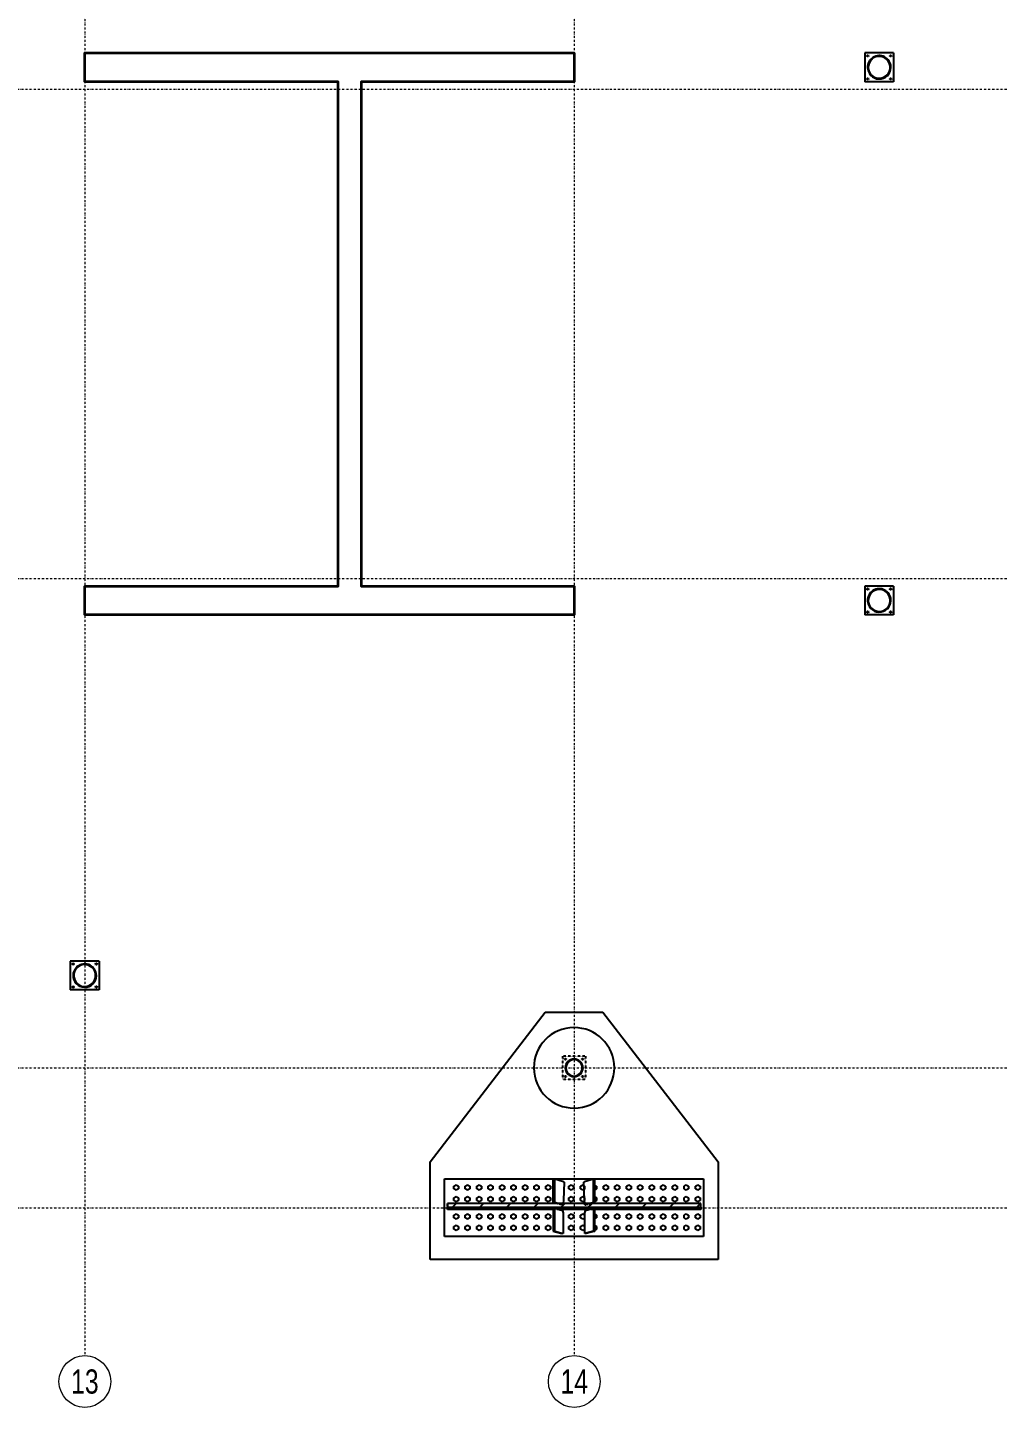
# Model space of a CAD drawing. Header units: millimetres. Extents: x 1541 to 289025, y -12015 to 47026.
# Drawn here: x 115681 to 116902, y -11969 to -10231 of the extents above; entities that cross this region are included whole.
import ezdxf
from ezdxf.enums import TextEntityAlignment as Align

# ---------------------------------------------------------------- set-up
doc = ezdxf.new("R2010")
doc.units = ezdxf.units.MM
doc.header["$LTSCALE"] = 0.1
for name, pattern in [('DASHDOTX2', [50.8, 25.4, -12.7, 0, -12.7]), ('DXK_LINE_DOT2', [3.9198, 1.9599, -1.9599]), ('Grid Line', [3.33375, 1.905, -0.47625, 0.47625, -0.47625])]:
    doc.linetypes.add(name, pattern=pattern)
doc.layers.get('0').update_dxf_attribs({"color": 255})
for name, color, linetype, lineweight in [('E_EJES', 8, 'Continuous', 9), ('E_EJES-1', 8, 'Grid Line', 9), ('E_MUROS-1', 2, 'Continuous', 35)]:
    doc.layers.add(name, color=color, linetype=linetype, lineweight=lineweight)
doc.styles.add('Swis721 LtCn BT_1', font='swisscl.ttf', dxfattribs={"height": 0.42})

msp = doc.modelspace()

# ---------------------------------------------------------------- hatches: boundary and pattern name
at = {"linetype": 'Continuous'}
h = msp.add_hatch(dxfattribs=at)
h.set_pattern_fill('', scale=7.611392, style=0, pattern_type=0)
h.set_pattern_definition([(45, (116767.642, -10278.892), (-17.088, 17.088), [])])
h.paths.add_polyline_path([(116767.9, -10281.4), (116767.6, -10278.9), (116767, -10276.4), (116765.9, -10274.1), (116764.4, -10272), (116762.6, -10270.2), (116760.5, -10268.7), (116758.2, -10267.6), (116755.7, -10267), (116753.2, -10266.7), (116750.6, -10267), (116748.1, -10267.6), (116745.8, -10268.7), (116743.7, -10270.2), (116741.9, -10272), (116740.4, -10274.1), (116739.3, -10276.4), (116738.7, -10278.9), (116738.4, -10281.4), (116738.7, -10284), (116739.3, -10286.5), (116740.4, -10288.8), (116741.9, -10290.9), (116743.7, -10292.7), (116745.8, -10294.2), (116748.1, -10295.3), (116750.6, -10295.9), (116753.2, -10296.2), (116755.7, -10295.9), (116758.2, -10295.3), (116760.5, -10294.2), (116762.6, -10292.7), (116764.4, -10290.9), (116765.9, -10288.8), (116767, -10286.5), (116767.6, -10284)])
h.paths.add_polyline_path([(116766.2, -10286.2), (116765.1, -10288.4), (116763.8, -10290.3), (116762.1, -10292.1), (116760.1, -10293.4), (116757.9, -10294.5), (116755.6, -10295.1), (116753.2, -10295.3), (116750.7, -10295.1), (116748.4, -10294.5), (116746.2, -10293.4), (116744.3, -10292.1), (116742.5, -10290.3), (116741.2, -10288.4), (116740.1, -10286.2), (116739.5, -10283.9), (116739.3, -10281.4), (116739.5, -10279), (116740.1, -10276.7), (116741.2, -10274.5), (116742.5, -10272.5), (116744.3, -10270.8), (116746.2, -10269.5), (116748.4, -10268.4), (116750.7, -10267.8), (116753.2, -10267.6), (116755.6, -10267.8), (116757.9, -10268.4), (116760.1, -10269.5), (116762.1, -10270.8), (116763.8, -10272.5), (116765.1, -10274.5), (116766.2, -10276.7), (116766.8, -10279), (116767, -10281.4), (116766.8, -10283.9)])
h = msp.add_hatch(color=96, dxfattribs=at)
h.paths.add_polyline_path([(116767.9, -10952.7), (116767.6, -10950.1), (116767, -10947.7), (116765.9, -10945.3), (116764.4, -10943.2), (116762.6, -10941.4), (116760.5, -10940), (116758.2, -10938.9), (116755.7, -10938.2), (116753.2, -10938), (116750.6, -10938.2), (116748.1, -10938.9), (116745.8, -10940), (116743.7, -10941.4), (116741.9, -10943.2), (116740.4, -10945.3), (116739.3, -10947.7), (116738.7, -10950.1), (116738.4, -10952.7), (116738.7, -10955.3), (116739.3, -10957.7), (116740.4, -10960.1), (116741.9, -10962.2), (116743.7, -10964), (116745.8, -10965.4), (116748.1, -10966.5), (116750.6, -10967.2), (116753.2, -10967.4), (116755.7, -10967.2), (116758.2, -10966.5), (116760.5, -10965.4), (116762.6, -10964), (116764.4, -10962.2), (116765.9, -10960.1), (116767, -10957.7), (116767.6, -10955.3)])
h.paths.add_polyline_path([(116766.2, -10957.4), (116765.1, -10959.6), (116763.8, -10961.6), (116762.1, -10963.3), (116760.1, -10964.7), (116757.9, -10965.7), (116755.6, -10966.3), (116753.2, -10966.5), (116750.7, -10966.3), (116748.4, -10965.7), (116746.2, -10964.7), (116744.3, -10963.3), (116742.5, -10961.6), (116741.2, -10959.6), (116740.1, -10957.4), (116739.5, -10955.1), (116739.3, -10952.7), (116739.5, -10950.3), (116740.1, -10948), (116741.2, -10945.8), (116742.5, -10943.8), (116744.3, -10942.1), (116746.2, -10940.7), (116748.4, -10939.7), (116750.7, -10939.1), (116753.2, -10938.9), (116755.6, -10939.1), (116757.9, -10939.7), (116760.1, -10940.7), (116762.1, -10942.1), (116763.8, -10943.8), (116765.1, -10945.8), (116766.2, -10948), (116766.8, -10950.3), (116767, -10952.7), (116766.8, -10955.1)])
h = msp.add_hatch(color=96, dxfattribs=at)
h.paths.add_polyline_path([(115767.5, -11425.1), (115767.3, -11422.6), (115766.6, -11420.1), (115765.5, -11417.8), (115764.1, -11415.7), (115762.3, -11413.8), (115760.2, -11412.4), (115757.8, -11411.3), (115755.4, -11410.6), (115752.8, -11410.4), (115750.2, -11410.6), (115747.8, -11411.3), (115745.4, -11412.4), (115743.3, -11413.8), (115741.5, -11415.7), (115740.1, -11417.8), (115739, -11420.1), (115738.3, -11422.6), (115738.1, -11425.1), (115738.3, -11427.7), (115739, -11430.2), (115740.1, -11432.5), (115741.5, -11434.6), (115743.3, -11436.4), (115745.4, -11437.9), (115747.8, -11438.9), (115750.2, -11439.6), (115752.8, -11439.8), (115755.4, -11439.6), (115757.8, -11438.9), (115760.2, -11437.9), (115762.3, -11436.4), (115764.1, -11434.6), (115765.5, -11432.5), (115766.6, -11430.2), (115767.3, -11427.7)])
h.paths.add_polyline_path([(115765.8, -11429.9), (115764.8, -11432), (115763.4, -11434), (115761.7, -11435.7), (115759.7, -11437.1), (115757.5, -11438.1), (115755.2, -11438.8), (115752.8, -11439), (115750.4, -11438.8), (115748.1, -11438.1), (115745.9, -11437.1), (115743.9, -11435.7), (115742.2, -11434), (115740.8, -11432), (115739.8, -11429.9), (115739.2, -11427.5), (115739, -11425.1), (115739.2, -11422.7), (115739.8, -11420.4), (115740.8, -11418.2), (115742.2, -11416.2), (115743.9, -11414.5), (115745.9, -11413.1), (115748.1, -11412.1), (115750.4, -11411.5), (115752.8, -11411.3), (115755.2, -11411.5), (115757.5, -11412.1), (115759.7, -11413.1), (115761.7, -11414.5), (115763.4, -11416.2), (115764.8, -11418.2), (115765.8, -11420.4), (115766.4, -11422.7), (115766.6, -11425.1), (115766.4, -11427.5)])
h = msp.add_hatch(dxfattribs=at)
h.set_pattern_fill('', scale=7.611392, style=0, pattern_type=0)
h.set_pattern_definition([(45, (116379.802, -11539.187), (-17.088, 17.088), [])])
h.paths.add_polyline_path([(116380, -11541.3), (116379.8, -11539.2), (116379.2, -11537.1), (116378.2, -11535.2), (116376.8, -11533.5), (116375.1, -11532.2), (116373.2, -11531.1), (116371.1, -11530.5), (116369, -11530.3), (116366.8, -11530.5), (116364.7, -11531.1), (116362.8, -11532.2), (116361.1, -11533.5), (116359.8, -11535.2), (116358.7, -11537.1), (116358.1, -11539.2), (116357.9, -11541.3), (116358.1, -11543.5), (116358.7, -11545.6), (116359.8, -11547.5), (116361.1, -11549.2), (116362.8, -11550.5), (116364.7, -11551.6), (116366.8, -11552.2), (116369, -11552.4), (116371.1, -11552.2), (116373.2, -11551.6), (116375.1, -11550.5), (116376.8, -11549.2), (116378.2, -11547.5), (116379.2, -11545.6), (116379.8, -11543.5)])
h.paths.add_polyline_path([(116378.5, -11545.3), (116377.5, -11547.1), (116376.3, -11548.6), (116374.7, -11549.9), (116372.9, -11550.9), (116371, -11551.5), (116369, -11551.7), (116366.9, -11551.5), (116365, -11550.9), (116363.2, -11549.9), (116361.7, -11548.6), (116360.4, -11547.1), (116359.4, -11545.3), (116358.8, -11543.4), (116358.6, -11541.3), (116358.8, -11539.3), (116359.4, -11537.4), (116360.4, -11535.6), (116361.7, -11534), (116363.2, -11532.8), (116365, -11531.8), (116366.9, -11531.2), (116369, -11531), (116371, -11531.2), (116372.9, -11531.8), (116374.7, -11532.8), (116376.3, -11534), (116377.5, -11535.6), (116378.5, -11537.4), (116379.1, -11539.3), (116379.3, -11541.3), (116379.1, -11543.4)])
h = msp.add_hatch(dxfattribs=at)
h.set_pattern_fill('', scale=7.611392, style=0, pattern_type=0)
h.set_pattern_definition([(45, (116528.267, -11712.02), (-17.088, 17.088), [])])
h.paths.add_polyline_path([(116528.4, -11715.9), (116528.3, -11712), (116209.7, -11712), (116209.5, -11715.9), (116209.5, -11716.7), (116528.4, -11716.7)])

# ---------------------------------------------------------------- linework, layer by layer
at = {"color": 2, "linetype": 'Continuous'}
for p, q in [((116369, -10299.6), (116369, -10263.3)), ((116771.3, -10263.3), (116735, -10263.3)), ((116735, -10263.3), (116735, -10299.6)), ((116771.3, -10263.3), (116771.3, -10299.6)), ((116771.3, -10299.6), (116735, -10299.6)), ((116771.3, -10934.6), (116735, -10934.6)), ((116735, -10934.6), (116735, -10970.8)), ((116771.3, -10934.6), (116771.3, -10970.8)), ((116771.3, -10970.8), (116735, -10970.8)), ((115770.9, -11407), (115734.7, -11407)), ((115734.7, -11407), (115734.7, -11443.2)), ((115770.9, -11407), (115770.9, -11443.2)), ((115770.9, -11443.2), (115734.7, -11443.2)), ((116187.8, -11659.5), (116332.7, -11471.2)), ((116332.7, -11471.2), (116405.2, -11471.2)), ((116405.2, -11471.2), (116550.2, -11659.5)), ((116187.8, -11782.7), (116187.8, -11659.5)), ((116550.2, -11659.5), (116550.2, -11782.7)), ((116205.9, -11753.7), (116205.9, -11681.2)), ((116205.9, -11681.2), (116532.1, -11681.2)), ((116342.7, -11710.8), (116342.7, -11681.6)), ((116342.7, -11681.6), (116344.6, -11681.7)), ((116355.6, -11685), (116344.6, -11681.7)), ((116344.6, -11710.8), (116344.6, -11681.7)), ((116356.6, -11685.3), (116355.6, -11685)), ((116356.6, -11685.3), (116355.6, -11707.8)), ((116382.3, -11685), (116381.3, -11685.3)), ((116382.3, -11707.8), (116381.3, -11685.3)), ((116393.3, -11681.7), (116382.3, -11685)), ((116393.3, -11681.7), (116395.2, -11681.6)), ((116393.3, -11710.8), (116393.3, -11681.7)), ((116395.2, -11710.8), (116395.2, -11681.6)), ((116532.1, -11681.2), (116532.1, -11753.7)), ((116355.6, -11707.8), (116355.4, -11712)), ((116382.5, -11712), (116382.3, -11707.8)), ((116209.5, -11715.9), (116209.5, -11712)), ((116209.5, -11712), (116209.7, -11712)), ((116209.7, -11712), (116209.5, -11715.9)), ((116209.5, -11715.9), (116209.5, -11716.7)), ((116209.5, -11719.8), (116209.5, -11716.7)), ((116209.5, -11716.7), (116528.4, -11716.7)), ((116342.7, -11719.8), (116209.5, -11719.8)), ((116528.3, -11712), (116209.7, -11712)), ((116347, -11712), (116342.7, -11710.8)), ((116342.7, -11710.8), (116344.6, -11710.8)), ((116344.6, -11717.9), (116342.7, -11717.8)), ((116342.7, -11717.8), (116342.7, -11746.8)), ((116348.7, -11712), (116344.6, -11710.8)), ((116344.6, -11717.9), (116354.5, -11720.8)), ((116344.6, -11746.9), (116344.6, -11717.9)), ((116386.7, -11719.8), (116351.2, -11719.8)), ((116354.5, -11720.8), (116355.4, -11723.9)), ((116355.4, -11712), (116355.3, -11714)), ((116355.4, -11723.9), (116355.3, -11750)), ((116382.6, -11714), (116382.5, -11712)), ((116382.5, -11723.9), (116383.4, -11720.8)), ((116382.6, -11750), (116382.5, -11723.9)), ((116383.4, -11720.8), (116393.3, -11717.9)), ((116393.3, -11710.8), (116389.2, -11712)), ((116395.2, -11710.8), (116391, -11712)), ((116393.3, -11710.8), (116395.2, -11710.8)), ((116395.2, -11717.8), (116393.3, -11717.9)), ((116393.3, -11717.9), (116393.3, -11746.9)), ((116395.2, -11746.8), (116395.2, -11717.8)), ((116528.4, -11719.8), (116395.2, -11719.8)), ((116528.4, -11712), (116528.3, -11712)), ((116528.4, -11715.9), (116528.3, -11712)), ((116528.4, -11715.9), (116528.4, -11712)), ((116528.4, -11716.7), (116528.4, -11715.9)), ((116528.4, -11716.7), (116528.4, -11719.8)), ((116532.1, -11753.7), (116205.9, -11753.7)), ((116342.7, -11746.8), (116353.6, -11750)), ((116342.7, -11746.8), (116344.6, -11746.9)), ((116344.6, -11746.9), (116355.3, -11750)), ((116355.3, -11750), (116353.6, -11750)), ((116393.3, -11746.9), (116382.6, -11750)), ((116384.3, -11750), (116382.6, -11750)), ((116395.2, -11746.8), (116384.3, -11750)), ((116393.3, -11746.9), (116395.2, -11746.8)), ((116550.2, -11782.7), (116187.8, -11782.7))]:
    msp.add_line(p, q, dxfattribs=at)
at = {"color": 7, "linetype": 'Continuous'}
for p, q in [((116737.5, -10266.9), (116738.1, -10266)), ((116738.1, -10267.9), (116737.5, -10266.9)), ((116738.1, -10266), (116739.2, -10266)), ((116739.2, -10267.9), (116738.1, -10267.9)), ((116739.2, -10266), (116739.8, -10266.9)), ((116739.8, -10266.9), (116739.2, -10267.9)), ((116766.5, -10266.9), (116767.1, -10266)), ((116767.1, -10267.9), (116766.5, -10266.9)), ((116767.1, -10266), (116768.2, -10266)), ((116768.2, -10267.9), (116767.1, -10267.9)), ((116768.2, -10266), (116768.8, -10266.9)), ((116768.8, -10266.9), (116768.2, -10267.9)), ((116737.5, -10295.9), (116738.1, -10295)), ((116738.1, -10296.9), (116737.5, -10295.9)), ((116738.1, -10295), (116739.2, -10295)), ((116739.2, -10296.9), (116738.1, -10296.9)), ((116739.2, -10295), (116739.8, -10295.9)), ((116739.8, -10295.9), (116739.2, -10296.9)), ((116766.5, -10295.9), (116767.1, -10295)), ((116767.1, -10296.9), (116766.5, -10295.9)), ((116767.1, -10295), (116768.2, -10295)), ((116768.2, -10296.9), (116767.1, -10296.9)), ((116768.2, -10295), (116768.8, -10295.9)), ((116768.8, -10295.9), (116768.2, -10296.9)), ((116737.5, -10938.2), (116738.1, -10937.2)), ((116738.1, -10939.2), (116737.5, -10938.2)), ((116738.1, -10937.2), (116739.2, -10937.2)), ((116739.2, -10939.2), (116738.1, -10939.2)), ((116739.2, -10937.2), (116739.8, -10938.2)), ((116739.8, -10938.2), (116739.2, -10939.2)), ((116766.5, -10938.2), (116767.1, -10937.2)), ((116767.1, -10939.2), (116766.5, -10938.2)), ((116767.1, -10937.2), (116768.2, -10937.2)), ((116768.2, -10939.2), (116767.1, -10939.2)), ((116768.2, -10937.2), (116768.8, -10938.2)), ((116768.8, -10938.2), (116768.2, -10939.2)), ((116737.5, -10967.2), (116738.1, -10966.2)), ((116738.1, -10968.2), (116737.5, -10967.2)), ((116738.1, -10966.2), (116739.2, -10966.2)), ((116739.2, -10968.2), (116738.1, -10968.2)), ((116739.2, -10966.2), (116739.8, -10967.2)), ((116739.8, -10967.2), (116739.2, -10968.2)), ((116766.5, -10967.2), (116767.1, -10966.2)), ((116767.1, -10968.2), (116766.5, -10967.2)), ((116767.1, -10966.2), (116768.2, -10966.2)), ((116768.2, -10968.2), (116767.1, -10968.2)), ((116768.2, -10966.2), (116768.8, -10967.2)), ((116768.8, -10967.2), (116768.2, -10968.2)), ((115737.2, -11410.6), (115737.7, -11409.6)), ((115737.7, -11411.6), (115737.2, -11410.6)), ((115737.7, -11409.6), (115738.9, -11409.6)), ((115738.9, -11411.6), (115737.7, -11411.6)), ((115738.9, -11409.6), (115739.4, -11410.6)), ((115739.4, -11410.6), (115738.9, -11411.6)), ((115766.2, -11410.6), (115766.7, -11409.6)), ((115766.7, -11411.6), (115766.2, -11410.6)), ((115766.7, -11409.6), (115767.9, -11409.6)), ((115767.9, -11411.6), (115766.7, -11411.6)), ((115767.9, -11409.6), (115768.4, -11410.6)), ((115768.4, -11410.6), (115767.9, -11411.6)), ((115737.2, -11439.6), (115737.7, -11438.6)), ((115737.7, -11440.6), (115737.2, -11439.6)), ((115737.7, -11438.6), (115738.9, -11438.6)), ((115738.9, -11440.6), (115737.7, -11440.6)), ((115738.9, -11438.6), (115739.4, -11439.6)), ((115739.4, -11439.6), (115738.9, -11440.6)), ((115766.2, -11439.6), (115766.7, -11438.6)), ((115766.7, -11440.6), (115766.2, -11439.6)), ((115766.7, -11438.6), (115767.9, -11438.6)), ((115767.9, -11440.6), (115766.7, -11440.6)), ((115767.9, -11438.6), (115768.4, -11439.6)), ((115768.4, -11439.6), (115767.9, -11440.6)), ((116357, -11530.5), (116357.5, -11529.5)), ((116357.5, -11531.4), (116357, -11530.5)), ((116357.5, -11529.5), (116358.7, -11529.5)), ((116358.7, -11531.4), (116357.5, -11531.4)), ((116358.7, -11529.5), (116359.2, -11530.5)), ((116359.2, -11530.5), (116358.7, -11531.4)), ((116378.7, -11530.5), (116379.3, -11529.5)), ((116379.3, -11531.4), (116378.7, -11530.5)), ((116379.3, -11529.5), (116380.4, -11529.5)), ((116380.4, -11531.4), (116379.3, -11531.4)), ((116380.4, -11529.5), (116381, -11530.5)), ((116381, -11530.5), (116380.4, -11531.4)), ((116357, -11552.2), (116357.5, -11551.2)), ((116357.5, -11553.2), (116357, -11552.2)), ((116357.5, -11551.2), (116358.7, -11551.2)), ((116358.7, -11553.2), (116357.5, -11553.2)), ((116358.7, -11551.2), (116359.2, -11552.2)), ((116359.2, -11552.2), (116358.7, -11553.2)), ((116378.7, -11552.2), (116379.3, -11551.2)), ((116379.3, -11553.2), (116378.7, -11552.2)), ((116379.3, -11551.2), (116380.4, -11551.2)), ((116380.4, -11553.2), (116379.3, -11553.2)), ((116380.4, -11551.2), (116381, -11552.2)), ((116381, -11552.2), (116380.4, -11553.2)), ((116217.5, -11690.4), (116220.4, -11688.8)), ((116217.5, -11693.8), (116217.5, -11690.4)), ((116220.4, -11688.8), (116223.3, -11690.4)), ((116223.3, -11690.4), (116223.3, -11693.8)), ((116232, -11690.4), (116234.9, -11688.8)), ((116232, -11693.8), (116232, -11690.4)), ((116234.9, -11688.8), (116237.8, -11690.4)), ((116237.8, -11690.4), (116237.8, -11693.8)), ((116246.5, -11690.4), (116249.4, -11688.8)), ((116246.5, -11693.8), (116246.5, -11690.4)), ((116249.4, -11688.8), (116252.3, -11690.4)), ((116252.3, -11690.4), (116252.3, -11693.8)), ((116261, -11690.4), (116263.8, -11688.8)), ((116261, -11693.8), (116261, -11690.4)), ((116263.8, -11688.8), (116266.7, -11690.4)), ((116266.7, -11690.4), (116266.7, -11693.8)), ((116275.4, -11690.4), (116278.3, -11688.8)), ((116275.4, -11693.8), (116275.4, -11690.4)), ((116278.3, -11688.8), (116281.2, -11690.4)), ((116281.2, -11690.4), (116281.2, -11693.8)), ((116289.9, -11690.4), (116292.8, -11688.8)), ((116289.9, -11693.8), (116289.9, -11690.4)), ((116292.8, -11688.8), (116295.7, -11690.4)), ((116295.7, -11690.4), (116295.7, -11693.8)), ((116304.4, -11690.4), (116307.3, -11688.8)), ((116304.4, -11693.8), (116304.4, -11690.4)), ((116307.3, -11688.8), (116310.2, -11690.4)), ((116310.2, -11690.4), (116310.2, -11693.8)), ((116318.9, -11690.4), (116321.8, -11688.8)), ((116318.9, -11693.8), (116318.9, -11690.4)), ((116321.8, -11688.8), (116324.7, -11690.4)), ((116324.7, -11690.4), (116324.7, -11693.8)), ((116333.4, -11690.4), (116336.3, -11688.8)), ((116333.4, -11693.8), (116333.4, -11690.4)), ((116336.3, -11688.8), (116339.2, -11690.4)), ((116339.2, -11690.4), (116339.2, -11693.8)), ((116362.4, -11690.4), (116365.3, -11688.8)), ((116362.4, -11693.8), (116362.4, -11690.4)), ((116365.3, -11688.8), (116368.2, -11690.4)), ((116368.2, -11690.4), (116368.2, -11693.8)), ((116376.9, -11690.4), (116379.8, -11688.8)), ((116376.9, -11693.8), (116376.9, -11690.4)), ((116382.7, -11690.4), (116379.8, -11688.8)), ((116382.7, -11693.8), (116382.7, -11690.4)), ((116395.2, -11689.3), (116397.2, -11690.4)), ((116397.2, -11690.4), (116397.2, -11693.8)), ((116405.9, -11690.4), (116408.8, -11688.8)), ((116405.9, -11693.8), (116405.9, -11690.4)), ((116408.8, -11688.8), (116411.7, -11690.4)), ((116411.7, -11690.4), (116411.7, -11693.8)), ((116420.4, -11690.4), (116423.3, -11688.8)), ((116420.4, -11693.8), (116420.4, -11690.4)), ((116423.3, -11688.8), (116426.2, -11690.4)), ((116426.2, -11690.4), (116426.2, -11693.8)), ((116434.9, -11690.4), (116437.8, -11688.8)), ((116434.9, -11693.8), (116434.9, -11690.4)), ((116437.8, -11688.8), (116440.7, -11690.4)), ((116440.7, -11690.4), (116440.7, -11693.8)), ((116449.4, -11690.4), (116452.3, -11688.8)), ((116449.4, -11693.8), (116449.4, -11690.4)), ((116452.3, -11688.8), (116455.2, -11690.4)), ((116455.2, -11690.4), (116455.2, -11693.8)), ((116463.9, -11690.4), (116466.8, -11688.8)), ((116463.9, -11693.8), (116463.9, -11690.4)), ((116466.8, -11688.8), (116469.7, -11690.4)), ((116469.7, -11690.4), (116469.7, -11693.8)), ((116478.4, -11690.4), (116481.3, -11688.8)), ((116478.4, -11693.8), (116478.4, -11690.4)), ((116481.3, -11688.8), (116484.2, -11690.4)), ((116484.2, -11690.4), (116484.2, -11693.8)), ((116492.9, -11690.4), (116495.8, -11688.8)), ((116492.9, -11693.8), (116492.9, -11690.4)), ((116495.8, -11688.8), (116498.7, -11690.4)), ((116498.7, -11690.4), (116498.7, -11693.8)), ((116507.4, -11690.4), (116510.3, -11688.8)), ((116507.4, -11693.8), (116507.4, -11690.4)), ((116510.3, -11688.8), (116513.2, -11690.4)), ((116513.2, -11690.4), (116513.2, -11693.8)), ((116521.9, -11690.4), (116524.8, -11688.8)), ((116521.9, -11693.8), (116521.9, -11690.4)), ((116524.8, -11688.8), (116527.7, -11690.4)), ((116527.7, -11690.4), (116527.7, -11693.8)), ((116220.4, -11695.5), (116217.5, -11693.8)), ((116217.5, -11704.9), (116220.4, -11703.3)), ((116217.5, -11708.3), (116217.5, -11704.9)), ((116220.4, -11710), (116217.5, -11708.3)), ((116223.3, -11693.8), (116220.4, -11695.5)), ((116220.4, -11703.3), (116223.3, -11704.9)), ((116223.3, -11708.3), (116220.4, -11710)), ((116223.3, -11704.9), (116223.3, -11708.3)), ((116234.9, -11695.5), (116232, -11693.8)), ((116232, -11704.9), (116234.9, -11703.3)), ((116232, -11708.3), (116232, -11704.9)), ((116234.9, -11710), (116232, -11708.3)), ((116237.8, -11693.8), (116234.9, -11695.5)), ((116234.9, -11703.3), (116237.8, -11704.9)), ((116237.8, -11708.3), (116234.9, -11710)), ((116237.8, -11704.9), (116237.8, -11708.3)), ((116249.4, -11695.5), (116246.5, -11693.8)), ((116246.5, -11704.9), (116249.4, -11703.3)), ((116246.5, -11708.3), (116246.5, -11704.9)), ((116249.4, -11710), (116246.5, -11708.3)), ((116252.3, -11693.8), (116249.4, -11695.5)), ((116249.4, -11703.3), (116252.3, -11704.9)), ((116252.3, -11708.3), (116249.4, -11710)), ((116252.3, -11704.9), (116252.3, -11708.3)), ((116263.8, -11695.5), (116261, -11693.8)), ((116261, -11704.9), (116263.8, -11703.3)), ((116261, -11708.3), (116261, -11704.9)), ((116263.8, -11710), (116261, -11708.3)), ((116266.7, -11693.8), (116263.8, -11695.5)), ((116263.8, -11703.3), (116266.7, -11704.9)), ((116266.7, -11708.3), (116263.8, -11710)), ((116266.7, -11704.9), (116266.7, -11708.3)), ((116278.3, -11695.5), (116275.4, -11693.8)), ((116275.4, -11704.9), (116278.3, -11703.3)), ((116275.4, -11708.3), (116275.4, -11704.9)), ((116278.3, -11710), (116275.4, -11708.3)), ((116281.2, -11693.8), (116278.3, -11695.5)), ((116278.3, -11703.3), (116281.2, -11704.9)), ((116281.2, -11708.3), (116278.3, -11710)), ((116281.2, -11704.9), (116281.2, -11708.3)), ((116292.8, -11695.5), (116289.9, -11693.8)), ((116289.9, -11704.9), (116292.8, -11703.3)), ((116289.9, -11708.3), (116289.9, -11704.9)), ((116292.8, -11710), (116289.9, -11708.3)), ((116295.7, -11693.8), (116292.8, -11695.5)), ((116292.8, -11703.3), (116295.7, -11704.9)), ((116295.7, -11708.3), (116292.8, -11710)), ((116295.7, -11704.9), (116295.7, -11708.3)), ((116307.3, -11695.5), (116304.4, -11693.8)), ((116304.4, -11704.9), (116307.3, -11703.3)), ((116304.4, -11708.3), (116304.4, -11704.9)), ((116307.3, -11710), (116304.4, -11708.3)), ((116310.2, -11693.8), (116307.3, -11695.5)), ((116307.3, -11703.3), (116310.2, -11704.9)), ((116310.2, -11708.3), (116307.3, -11710)), ((116310.2, -11704.9), (116310.2, -11708.3)), ((116321.8, -11695.5), (116318.9, -11693.8)), ((116318.9, -11704.9), (116321.8, -11703.3)), ((116318.9, -11708.3), (116318.9, -11704.9)), ((116321.8, -11710), (116318.9, -11708.3)), ((116324.7, -11693.8), (116321.8, -11695.5)), ((116321.8, -11703.3), (116324.7, -11704.9)), ((116324.7, -11708.3), (116321.8, -11710)), ((116324.7, -11704.9), (116324.7, -11708.3)), ((116336.3, -11695.5), (116333.4, -11693.8)), ((116333.4, -11704.9), (116336.3, -11703.3)), ((116333.4, -11708.3), (116333.4, -11704.9)), ((116336.3, -11710), (116333.4, -11708.3)), ((116339.2, -11693.8), (116336.3, -11695.5)), ((116336.3, -11703.3), (116339.2, -11704.9)), ((116339.2, -11708.3), (116336.3, -11710)), ((116339.2, -11704.9), (116339.2, -11708.3)), ((116365.3, -11695.5), (116362.4, -11693.8)), ((116362.4, -11704.9), (116365.3, -11703.3)), ((116362.4, -11708.3), (116362.4, -11704.9)), ((116365.3, -11710), (116362.4, -11708.3)), ((116368.2, -11693.8), (116365.3, -11695.5)), ((116365.3, -11703.3), (116368.2, -11704.9)), ((116368.2, -11708.3), (116365.3, -11710)), ((116368.2, -11704.9), (116368.2, -11708.3)), ((116379.8, -11695.5), (116376.9, -11693.8)), ((116376.9, -11704.9), (116379.8, -11703.3)), ((116376.9, -11708.3), (116376.9, -11704.9)), ((116379.8, -11710), (116376.9, -11708.3)), ((116382.7, -11693.8), (116379.8, -11695.5)), ((116382.7, -11704.9), (116379.8, -11703.3)), ((116382.7, -11708.3), (116379.8, -11710)), ((116382.7, -11708.3), (116382.7, -11704.9)), ((116397.2, -11693.8), (116395.2, -11695)), ((116395.2, -11703.8), (116397.2, -11704.9)), ((116397.2, -11708.3), (116395.2, -11709.5)), ((116397.2, -11704.9), (116397.2, -11708.3)), ((116408.8, -11695.5), (116405.9, -11693.8)), ((116405.9, -11704.9), (116408.8, -11703.3)), ((116405.9, -11708.3), (116405.9, -11704.9)), ((116408.8, -11710), (116405.9, -11708.3)), ((116411.7, -11693.8), (116408.8, -11695.5)), ((116408.8, -11703.3), (116411.7, -11704.9)), ((116411.7, -11708.3), (116408.8, -11710)), ((116411.7, -11704.9), (116411.7, -11708.3)), ((116423.3, -11695.5), (116420.4, -11693.8)), ((116420.4, -11704.9), (116423.3, -11703.3)), ((116420.4, -11708.3), (116420.4, -11704.9)), ((116423.3, -11710), (116420.4, -11708.3)), ((116426.2, -11693.8), (116423.3, -11695.5)), ((116423.3, -11703.3), (116426.2, -11704.9)), ((116426.2, -11708.3), (116423.3, -11710)), ((116426.2, -11704.9), (116426.2, -11708.3)), ((116437.8, -11695.5), (116434.9, -11693.8)), ((116434.9, -11704.9), (116437.8, -11703.3)), ((116434.9, -11708.3), (116434.9, -11704.9)), ((116437.8, -11710), (116434.9, -11708.3)), ((116440.7, -11693.8), (116437.8, -11695.5)), ((116437.8, -11703.3), (116440.7, -11704.9)), ((116440.7, -11708.3), (116437.8, -11710)), ((116440.7, -11704.9), (116440.7, -11708.3)), ((116452.3, -11695.5), (116449.4, -11693.8)), ((116449.4, -11704.9), (116452.3, -11703.3)), ((116449.4, -11708.3), (116449.4, -11704.9)), ((116452.3, -11710), (116449.4, -11708.3)), ((116455.2, -11693.8), (116452.3, -11695.5)), ((116452.3, -11703.3), (116455.2, -11704.9)), ((116455.2, -11708.3), (116452.3, -11710)), ((116455.2, -11704.9), (116455.2, -11708.3)), ((116466.8, -11695.5), (116463.9, -11693.8)), ((116463.9, -11704.9), (116466.8, -11703.3)), ((116463.9, -11708.3), (116463.9, -11704.9)), ((116466.8, -11710), (116463.9, -11708.3)), ((116469.7, -11693.8), (116466.8, -11695.5)), ((116466.8, -11703.3), (116469.7, -11704.9)), ((116469.7, -11708.3), (116466.8, -11710)), ((116469.7, -11704.9), (116469.7, -11708.3)), ((116481.3, -11695.5), (116478.4, -11693.8)), ((116478.4, -11704.9), (116481.3, -11703.3)), ((116478.4, -11708.3), (116478.4, -11704.9)), ((116481.3, -11710), (116478.4, -11708.3)), ((116484.2, -11693.8), (116481.3, -11695.5)), ((116481.3, -11703.3), (116484.2, -11704.9)), ((116484.2, -11708.3), (116481.3, -11710)), ((116484.2, -11704.9), (116484.2, -11708.3)), ((116495.8, -11695.5), (116492.9, -11693.8)), ((116492.9, -11704.9), (116495.8, -11703.3)), ((116492.9, -11708.3), (116492.9, -11704.9)), ((116495.8, -11710), (116492.9, -11708.3)), ((116498.7, -11693.8), (116495.8, -11695.5)), ((116495.8, -11703.3), (116498.7, -11704.9)), ((116498.7, -11708.3), (116495.8, -11710)), ((116498.7, -11704.9), (116498.7, -11708.3)), ((116510.3, -11695.5), (116507.4, -11693.8)), ((116507.4, -11704.9), (116510.3, -11703.3)), ((116507.4, -11708.3), (116507.4, -11704.9)), ((116510.3, -11710), (116507.4, -11708.3)), ((116513.2, -11693.8), (116510.3, -11695.5)), ((116510.3, -11703.3), (116513.2, -11704.9)), ((116513.2, -11708.3), (116510.3, -11710)), ((116513.2, -11704.9), (116513.2, -11708.3)), ((116524.8, -11695.5), (116521.9, -11693.8)), ((116521.9, -11704.9), (116524.8, -11703.3)), ((116521.9, -11708.3), (116521.9, -11704.9)), ((116524.8, -11710), (116521.9, -11708.3)), ((116527.7, -11693.8), (116524.8, -11695.5)), ((116524.8, -11703.3), (116527.7, -11704.9)), ((116527.7, -11708.3), (116524.8, -11710)), ((116527.7, -11704.9), (116527.7, -11708.3)), ((116217.5, -11726.7), (116220.4, -11725)), ((116217.5, -11730), (116217.5, -11726.7)), ((116220.4, -11725), (116223.3, -11726.7)), ((116223.3, -11726.7), (116223.3, -11730)), ((116232, -11726.7), (116234.9, -11725)), ((116232, -11730), (116232, -11726.7)), ((116234.9, -11725), (116237.8, -11726.7)), ((116237.8, -11726.7), (116237.8, -11730)), ((116246.5, -11726.7), (116249.4, -11725)), ((116246.5, -11730), (116246.5, -11726.7)), ((116249.4, -11725), (116252.3, -11726.7)), ((116252.3, -11726.7), (116252.3, -11730)), ((116261, -11726.7), (116263.8, -11725)), ((116261, -11730), (116261, -11726.7)), ((116263.8, -11725), (116266.7, -11726.7)), ((116266.7, -11726.7), (116266.7, -11730)), ((116275.4, -11726.7), (116278.3, -11725)), ((116275.4, -11730), (116275.4, -11726.7)), ((116278.3, -11725), (116281.2, -11726.7)), ((116281.2, -11726.7), (116281.2, -11730)), ((116289.9, -11726.7), (116292.8, -11725)), ((116289.9, -11730), (116289.9, -11726.7)), ((116292.8, -11725), (116295.7, -11726.7)), ((116295.7, -11726.7), (116295.7, -11730)), ((116304.4, -11726.7), (116307.3, -11725)), ((116304.4, -11730), (116304.4, -11726.7)), ((116307.3, -11725), (116310.2, -11726.7)), ((116310.2, -11726.7), (116310.2, -11730)), ((116318.9, -11726.7), (116321.8, -11725)), ((116318.9, -11730), (116318.9, -11726.7)), ((116321.8, -11725), (116324.7, -11726.7)), ((116324.7, -11726.7), (116324.7, -11730)), ((116333.4, -11726.7), (116336.3, -11725)), ((116333.4, -11730), (116333.4, -11726.7)), ((116336.3, -11725), (116339.2, -11726.7)), ((116339.2, -11726.7), (116339.2, -11730)), ((116362.4, -11726.7), (116365.3, -11725)), ((116362.4, -11730), (116362.4, -11726.7)), ((116365.3, -11725), (116368.2, -11726.7)), ((116368.2, -11726.7), (116368.2, -11730)), ((116376.9, -11726.7), (116379.8, -11725)), ((116376.9, -11730), (116376.9, -11726.7)), ((116382.7, -11726.7), (116379.8, -11725)), ((116382.7, -11730), (116382.7, -11726.7)), ((116395.2, -11725.5), (116397.2, -11726.7)), ((116397.2, -11726.7), (116397.2, -11730)), ((116405.9, -11726.7), (116408.8, -11725)), ((116405.9, -11730), (116405.9, -11726.7)), ((116408.8, -11725), (116411.7, -11726.7)), ((116411.7, -11726.7), (116411.7, -11730)), ((116420.4, -11726.7), (116423.3, -11725)), ((116420.4, -11730), (116420.4, -11726.7)), ((116423.3, -11725), (116426.2, -11726.7)), ((116426.2, -11726.7), (116426.2, -11730)), ((116434.9, -11726.7), (116437.8, -11725)), ((116434.9, -11730), (116434.9, -11726.7)), ((116437.8, -11725), (116440.7, -11726.7)), ((116440.7, -11726.7), (116440.7, -11730)), ((116449.4, -11726.7), (116452.3, -11725)), ((116449.4, -11730), (116449.4, -11726.7)), ((116452.3, -11725), (116455.2, -11726.7)), ((116455.2, -11726.7), (116455.2, -11730)), ((116463.9, -11726.7), (116466.8, -11725)), ((116463.9, -11730), (116463.9, -11726.7)), ((116466.8, -11725), (116469.7, -11726.7)), ((116469.7, -11726.7), (116469.7, -11730)), ((116478.4, -11726.7), (116481.3, -11725)), ((116478.4, -11730), (116478.4, -11726.7)), ((116481.3, -11725), (116484.2, -11726.7)), ((116484.2, -11726.7), (116484.2, -11730)), ((116492.9, -11726.7), (116495.8, -11725)), ((116492.9, -11730), (116492.9, -11726.7)), ((116495.8, -11725), (116498.7, -11726.7)), ((116498.7, -11726.7), (116498.7, -11730)), ((116507.4, -11726.7), (116510.3, -11725)), ((116507.4, -11730), (116507.4, -11726.7)), ((116510.3, -11725), (116513.2, -11726.7)), ((116513.2, -11726.7), (116513.2, -11730)), ((116521.9, -11726.7), (116524.8, -11725)), ((116521.9, -11730), (116521.9, -11726.7)), ((116524.8, -11725), (116527.7, -11726.7)), ((116527.7, -11726.7), (116527.7, -11730)), ((116220.4, -11731.7), (116217.5, -11730)), ((116217.5, -11741.2), (116220.4, -11739.5)), ((116217.5, -11744.5), (116217.5, -11741.2)), ((116220.4, -11746.2), (116217.5, -11744.5)), ((116223.3, -11730), (116220.4, -11731.7)), ((116220.4, -11739.5), (116223.3, -11741.2)), ((116223.3, -11744.5), (116220.4, -11746.2)), ((116223.3, -11741.2), (116223.3, -11744.5)), ((116234.9, -11731.7), (116232, -11730)), ((116232, -11741.2), (116234.9, -11739.5)), ((116232, -11744.5), (116232, -11741.2)), ((116234.9, -11746.2), (116232, -11744.5)), ((116237.8, -11730), (116234.9, -11731.7)), ((116234.9, -11739.5), (116237.8, -11741.2)), ((116237.8, -11744.5), (116234.9, -11746.2)), ((116237.8, -11741.2), (116237.8, -11744.5)), ((116249.4, -11731.7), (116246.5, -11730)), ((116246.5, -11741.2), (116249.4, -11739.5)), ((116246.5, -11744.5), (116246.5, -11741.2)), ((116249.4, -11746.2), (116246.5, -11744.5)), ((116252.3, -11730), (116249.4, -11731.7)), ((116249.4, -11739.5), (116252.3, -11741.2)), ((116252.3, -11744.5), (116249.4, -11746.2)), ((116252.3, -11741.2), (116252.3, -11744.5)), ((116263.8, -11731.7), (116261, -11730)), ((116261, -11741.2), (116263.8, -11739.5)), ((116261, -11744.5), (116261, -11741.2)), ((116263.8, -11746.2), (116261, -11744.5)), ((116266.7, -11730), (116263.8, -11731.7)), ((116263.8, -11739.5), (116266.7, -11741.2)), ((116266.7, -11744.5), (116263.8, -11746.2)), ((116266.7, -11741.2), (116266.7, -11744.5)), ((116278.3, -11731.7), (116275.4, -11730)), ((116275.4, -11741.2), (116278.3, -11739.5)), ((116275.4, -11744.5), (116275.4, -11741.2)), ((116278.3, -11746.2), (116275.4, -11744.5)), ((116281.2, -11730), (116278.3, -11731.7)), ((116278.3, -11739.5), (116281.2, -11741.2)), ((116281.2, -11744.5), (116278.3, -11746.2)), ((116281.2, -11741.2), (116281.2, -11744.5)), ((116292.8, -11731.7), (116289.9, -11730)), ((116289.9, -11741.2), (116292.8, -11739.5)), ((116289.9, -11744.5), (116289.9, -11741.2)), ((116292.8, -11746.2), (116289.9, -11744.5)), ((116295.7, -11730), (116292.8, -11731.7)), ((116292.8, -11739.5), (116295.7, -11741.2)), ((116295.7, -11744.5), (116292.8, -11746.2)), ((116295.7, -11741.2), (116295.7, -11744.5)), ((116307.3, -11731.7), (116304.4, -11730)), ((116304.4, -11741.2), (116307.3, -11739.5)), ((116304.4, -11744.5), (116304.4, -11741.2)), ((116307.3, -11746.2), (116304.4, -11744.5)), ((116310.2, -11730), (116307.3, -11731.7)), ((116307.3, -11739.5), (116310.2, -11741.2)), ((116310.2, -11744.5), (116307.3, -11746.2)), ((116310.2, -11741.2), (116310.2, -11744.5)), ((116321.8, -11731.7), (116318.9, -11730)), ((116318.9, -11741.2), (116321.8, -11739.5)), ((116318.9, -11744.5), (116318.9, -11741.2)), ((116321.8, -11746.2), (116318.9, -11744.5)), ((116324.7, -11730), (116321.8, -11731.7)), ((116321.8, -11739.5), (116324.7, -11741.2)), ((116324.7, -11744.5), (116321.8, -11746.2)), ((116324.7, -11741.2), (116324.7, -11744.5)), ((116336.3, -11731.7), (116333.4, -11730)), ((116333.4, -11741.2), (116336.3, -11739.5)), ((116333.4, -11744.5), (116333.4, -11741.2)), ((116336.3, -11746.2), (116333.4, -11744.5)), ((116339.2, -11730), (116336.3, -11731.7)), ((116336.3, -11739.5), (116339.2, -11741.2)), ((116339.2, -11744.5), (116336.3, -11746.2)), ((116339.2, -11741.2), (116339.2, -11744.5)), ((116365.3, -11731.7), (116362.4, -11730)), ((116362.4, -11741.2), (116365.3, -11739.5)), ((116362.4, -11744.5), (116362.4, -11741.2)), ((116365.3, -11746.2), (116362.4, -11744.5)), ((116368.2, -11730), (116365.3, -11731.7)), ((116365.3, -11739.5), (116368.2, -11741.2)), ((116368.2, -11744.5), (116365.3, -11746.2)), ((116368.2, -11741.2), (116368.2, -11744.5)), ((116379.8, -11731.7), (116376.9, -11730)), ((116376.9, -11741.2), (116379.8, -11739.5)), ((116376.9, -11744.5), (116376.9, -11741.2)), ((116379.8, -11746.2), (116376.9, -11744.5)), ((116382.7, -11730), (116379.8, -11731.7)), ((116382.7, -11741.2), (116379.8, -11739.5)), ((116382.7, -11744.5), (116379.8, -11746.2)), ((116382.7, -11744.5), (116382.7, -11741.2)), ((116397.2, -11730), (116395.2, -11731.2)), ((116395.2, -11740), (116397.2, -11741.2)), ((116397.2, -11744.5), (116395.2, -11745.7)), ((116397.2, -11741.2), (116397.2, -11744.5)), ((116408.8, -11731.7), (116405.9, -11730)), ((116405.9, -11741.2), (116408.8, -11739.5)), ((116405.9, -11744.5), (116405.9, -11741.2)), ((116408.8, -11746.2), (116405.9, -11744.5)), ((116411.7, -11730), (116408.8, -11731.7)), ((116408.8, -11739.5), (116411.7, -11741.2)), ((116411.7, -11744.5), (116408.8, -11746.2)), ((116411.7, -11741.2), (116411.7, -11744.5)), ((116423.3, -11731.7), (116420.4, -11730)), ((116420.4, -11741.2), (116423.3, -11739.5)), ((116420.4, -11744.5), (116420.4, -11741.2)), ((116423.3, -11746.2), (116420.4, -11744.5)), ((116426.2, -11730), (116423.3, -11731.7)), ((116423.3, -11739.5), (116426.2, -11741.2)), ((116426.2, -11744.5), (116423.3, -11746.2)), ((116426.2, -11741.2), (116426.2, -11744.5)), ((116437.8, -11731.7), (116434.9, -11730)), ((116434.9, -11741.2), (116437.8, -11739.5)), ((116434.9, -11744.5), (116434.9, -11741.2)), ((116437.8, -11746.2), (116434.9, -11744.5)), ((116440.7, -11730), (116437.8, -11731.7)), ((116437.8, -11739.5), (116440.7, -11741.2)), ((116440.7, -11744.5), (116437.8, -11746.2)), ((116440.7, -11741.2), (116440.7, -11744.5)), ((116452.3, -11731.7), (116449.4, -11730)), ((116449.4, -11741.2), (116452.3, -11739.5)), ((116449.4, -11744.5), (116449.4, -11741.2)), ((116452.3, -11746.2), (116449.4, -11744.5)), ((116455.2, -11730), (116452.3, -11731.7)), ((116452.3, -11739.5), (116455.2, -11741.2)), ((116455.2, -11744.5), (116452.3, -11746.2)), ((116455.2, -11741.2), (116455.2, -11744.5)), ((116466.8, -11731.7), (116463.9, -11730)), ((116463.9, -11741.2), (116466.8, -11739.5)), ((116463.9, -11744.5), (116463.9, -11741.2)), ((116466.8, -11746.2), (116463.9, -11744.5)), ((116469.7, -11730), (116466.8, -11731.7)), ((116466.8, -11739.5), (116469.7, -11741.2)), ((116469.7, -11744.5), (116466.8, -11746.2)), ((116469.7, -11741.2), (116469.7, -11744.5)), ((116481.3, -11731.7), (116478.4, -11730)), ((116478.4, -11741.2), (116481.3, -11739.5)), ((116478.4, -11744.5), (116478.4, -11741.2)), ((116481.3, -11746.2), (116478.4, -11744.5)), ((116484.2, -11730), (116481.3, -11731.7)), ((116481.3, -11739.5), (116484.2, -11741.2)), ((116484.2, -11744.5), (116481.3, -11746.2)), ((116484.2, -11741.2), (116484.2, -11744.5)), ((116495.8, -11731.7), (116492.9, -11730)), ((116492.9, -11741.2), (116495.8, -11739.5)), ((116492.9, -11744.5), (116492.9, -11741.2)), ((116495.8, -11746.2), (116492.9, -11744.5)), ((116498.7, -11730), (116495.8, -11731.7)), ((116495.8, -11739.5), (116498.7, -11741.2)), ((116498.7, -11744.5), (116495.8, -11746.2)), ((116498.7, -11741.2), (116498.7, -11744.5)), ((116510.3, -11731.7), (116507.4, -11730)), ((116507.4, -11741.2), (116510.3, -11739.5)), ((116507.4, -11744.5), (116507.4, -11741.2)), ((116510.3, -11746.2), (116507.4, -11744.5)), ((116513.2, -11730), (116510.3, -11731.7)), ((116510.3, -11739.5), (116513.2, -11741.2)), ((116513.2, -11744.5), (116510.3, -11746.2)), ((116513.2, -11741.2), (116513.2, -11744.5)), ((116524.8, -11731.7), (116521.9, -11730)), ((116521.9, -11741.2), (116524.8, -11739.5)), ((116521.9, -11744.5), (116521.9, -11741.2)), ((116524.8, -11746.2), (116521.9, -11744.5)), ((116527.7, -11730), (116524.8, -11731.7)), ((116524.8, -11739.5), (116527.7, -11741.2)), ((116527.7, -11744.5), (116524.8, -11746.2)), ((116527.7, -11741.2), (116527.7, -11744.5))]:
    msp.add_line(p, q, dxfattribs=at)
at = {"color": 7, "linetype": 'DXK_LINE_DOT2'}
for p, q in [((116383.5, -11526.8), (116354.5, -11526.8)), ((116354.5, -11526.8), (116354.5, -11555.8)), ((116383.5, -11526.8), (116383.5, -11555.8)), ((116383.5, -11555.8), (116354.5, -11555.8)), ((116351.2, -11719.8), (116342.7, -11719.8)), ((116353.6, -11714), (116347, -11712)), ((116355.3, -11714), (116348.7, -11712)), ((116355.3, -11714), (116353.6, -11714)), ((116389.2, -11712), (116382.6, -11714)), ((116382.6, -11714), (116384.3, -11714)), ((116391, -11712), (116384.3, -11714)), ((116395.2, -11719.8), (116386.7, -11719.8))]:
    msp.add_line(p, q, dxfattribs=at)
at = {"color": 2, "linetype": 'Continuous'}
for centre, radius, start, end in [((116753.2, -10281.4), 14.7, 10, 190), ((116753.2, -10281.4), 13.8, 350, 170), ((116753.2, -10281.4), 14.7, 190, 10), ((116753.2, -10281.4), 13.8, 170, 350), ((116753.2, -10952.7), 14.7, 10, 190), ((116753.2, -10952.7), 13.8, 350, 170), ((116753.2, -10952.7), 14.7, 190, 10), ((116753.2, -10952.7), 13.8, 170, 350), ((115752.8, -11425.1), 14.7, 10, 190), ((115752.8, -11425.1), 13.8, 350, 170), ((115752.8, -11425.1), 14.7, 190, 10), ((115752.8, -11425.1), 13.8, 170, 350), ((116369, -11541.3), 50.7, 6, 186), ((116369, -11541.3), 50.7, 186, 6), ((116369, -11541.3), 11.1, 11.25, 191.25), ((116369, -11541.3), 10.3, 348.75, 168.75), ((116369, -11541.3), 11.1, 191.25, 11.25), ((116369, -11541.3), 10.3, 168.75, 348.75)]:
    msp.add_arc(centre, radius, start, end, dxfattribs=at)
at = {"layer": 'E_EJES'}
for centre in [(115753, -11936.3), (116369.2, -11936.3)]:
    msp.add_circle(centre, 32.6, dxfattribs=at)
at = {"layer": 'E_EJES-1', "linetype": 'DASHDOTX2'}
for p, q in [((115753, -9278.2), (115753, -11903.7)), ((116369.2, -9278.2), (116369.2, -11903.7)), ((110835, -10309), (118057.8, -10309)), ((110835, -10925.2), (118057.8, -10925.2)), ((110835, -11541.3), (118057.8, -11541.3)), ((110835, -11717.5), (118057.8, -11717.5))]:
    msp.add_line(p, q, dxfattribs=at)
at = {"layer": 'E_MUROS-1'}
msp.add_lwpolyline([(116369, -10263.3), (116369, -10299.6), (116100.8, -10299.6), (116100.8, -10934.6), (116369, -10934.6), (116369, -10970.8), (115752.8, -10970.8), (115752.8, -10934.6), (116071.8, -10934.6), (116071.8, -10299.6), (115752.8, -10299.6), (115752.8, -10263.3)], close=True, dxfattribs=at)

# ---------------------------------------------------------------- texts
at = {"layer": 'E_EJES', "style": 'Swis721 LtCn BT_1'}
for s, p in [('13', (115753, -11936.3)), ('14', (116369.2, -11936.3))]:
    msp.add_text(s, height=30.45, dxfattribs=at).set_placement(p, align=Align.MIDDLE_CENTER)

doc.saveas('drawing.dxf')
